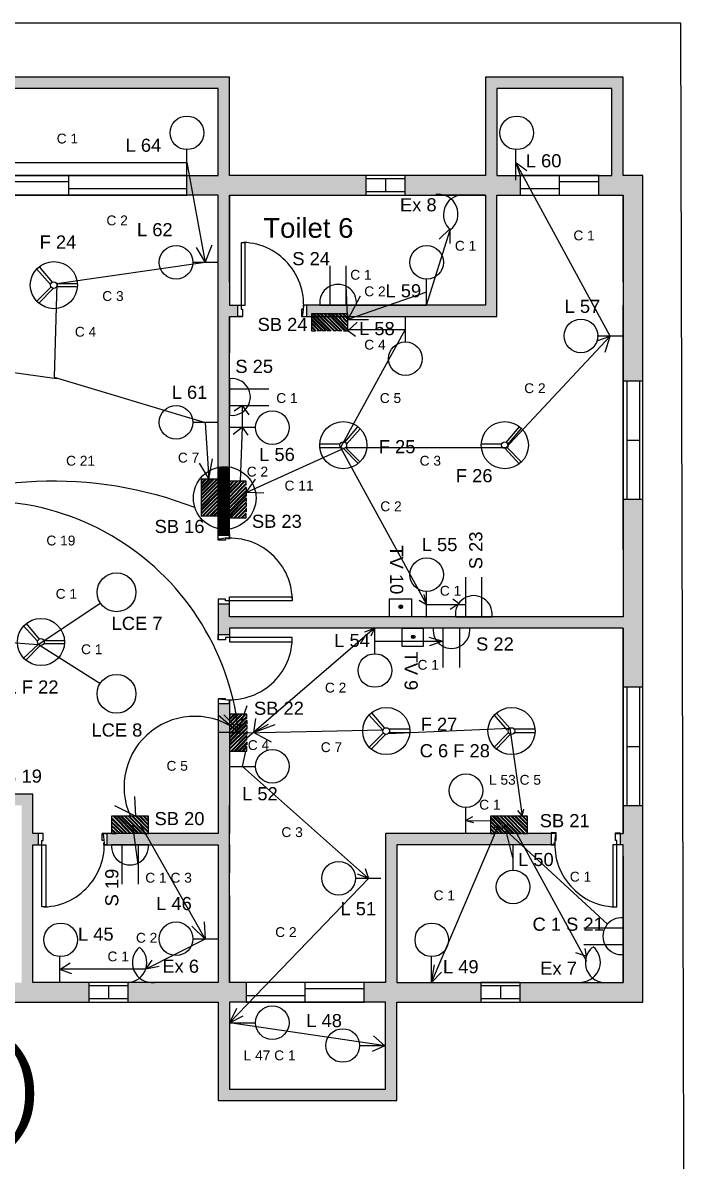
# Model space of a CAD drawing. Header units: inches. Extents: x 51 to 2153, y 246 to 1321.
# Drawn here: x 1299 to 1704, y 627 to 1321 of the extents above; entities that cross this region are included whole.
import ezdxf

# ---------------------------------------------------------------- set-up
doc = ezdxf.new("R2010")
doc.units = ezdxf.units.IN
doc.header["$MEASUREMENT"] = 0
for name, color, linetype in [('PDF_0', 7, 'Continuous'), ('PDF_PDF_Geometry', 7, 'Continuous'), ('PDF_PDF_Solid Fills', 7, 'Continuous'), ('PDF_Text', 7, 'Continuous')]:
    doc.layers.add(name, color=color, linetype=linetype)
for name, color, linetype, true_color in [('PDF_conduit', 40, 'Continuous', 0xffbf00), ('PDF_door', 140, 'Continuous', 0x00bfff), ('PDF_hatch', 7, 'Continuous', 0xdf7fff), ('PDF_Layer1', 100, 'Continuous', 0x00ff3f), ('PDF_window', 180, 'Continuous', 0x3f00ff)]:
    doc.layers.add(name, color=color, linetype=linetype, true_color=true_color)
doc.styles.add('PDF Arial', font='arial.ttf')

msp = doc.modelspace()

# ---------------------------------------------------------------- hatches: boundary and pattern name
at = {"layer": 'PDF_hatch', "transparency": 33554559}
for points in [[(1425.66, 1008.93), (1425.66, 1142.19), (1430.72, 1142.19), (1430.72, 1149.14), (1425.66, 1149.14), (1425.66, 1216.09), (1508.71, 1216.09), (1508.71, 1228.09), (1425.66, 1228.09), (1425.66, 1288.09), (1226.72, 1288.09), (1226.72, 1228.09), (1156.61, 1228.09), (1156.61, 1216.09), (1226.72, 1216.09), (1226.72, 1149.14), (1220.72, 1149.14), (1220.72, 1142.19), (1226.72, 1142.19), (1226.72, 1088.51), (1233.67, 1088.51), (1233.67, 1216.09), (1255.46, 1216.09), (1255.46, 1228.09), (1233.67, 1228.09), (1233.67, 1281.14), (1418.72, 1281.14), (1418.72, 1228.09), (1399.45, 1228.09), (1399.45, 1216.09), (1418.72, 1216.09), (1418.72, 1008.93)], [(1665.66, 1288.09), (1581.66, 1288.09), (1581.66, 1228.09), (1532.71, 1228.09), (1532.71, 1216.09), (1581.66, 1216.09), (1581.66, 1149.14), (1472.72, 1149.14), (1472.72, 1142.19), (1588.61, 1142.19), (1588.61, 1216.09), (1602.82, 1216.09), (1602.82, 1228.09), (1588.61, 1228.09), (1588.61, 1281.14), (1658.71, 1281.14), (1658.71, 1228.09), (1650.82, 1228.09), (1650.82, 1216.09), (1665.66, 1216.09), (1665.66, 1102.72), (1677.66, 1102.72), (1677.66, 1228.09), (1665.66, 1228.09)], [(1677.66, 1030.72), (1665.66, 1030.72), (1665.66, 959.04), (1425.66, 959.04), (1425.66, 966.93), (1418.72, 966.93), (1418.72, 948.3), (1425.66, 948.3), (1425.66, 952.09), (1665.66, 952.09), (1665.66, 916.09), (1677.66, 916.09)], [(1425.66, 906.3), (1418.72, 906.3), (1418.72, 827.04), (1350.82, 827.04), (1350.82, 820.09), (1418.72, 820.09), (1418.72, 736.09), (1363.77, 736.09), (1363.77, 724.09), (1418.72, 724.09), (1418.72, 664.1), (1527.66, 664.1), (1527.66, 724.09), (1578.82, 724.09), (1578.82, 736.09), (1527.66, 736.09), (1527.66, 820.09), (1621.77, 820.09), (1621.77, 827.04), (1520.71, 827.04), (1520.71, 736.09), (1507.77, 736.09), (1507.77, 724.09), (1520.71, 724.09), (1520.71, 671.04), (1425.66, 671.04), (1425.66, 724.09), (1435.77, 724.09), (1435.77, 736.09), (1425.66, 736.09)], [(1305.66, 851.04), (1230.19, 851.04), (1230.19, 844.09), (1298.72, 844.09), (1298.72, 736.09), (1275.67, 736.09), (1275.67, 724.09), (1339.77, 724.09), (1339.77, 736.09), (1305.66, 736.09), (1305.66, 820.09), (1308.82, 820.09), (1308.82, 827.04), (1305.66, 827.04)], [(1677.66, 844.09), (1665.66, 844.09), (1665.66, 827.04), (1663.76, 827.04), (1663.76, 820.09), (1665.66, 820.09), (1665.66, 736.09), (1602.82, 736.09), (1602.82, 724.09), (1677.66, 724.09)]]:
    msp.add_hatch(color=256, dxfattribs=at).paths.add_polyline_path(points)
at = {"layer": 'PDF_PDF_Solid Fills', "transparency": 33554559}
for points in [[(1530.82, 965.35), (1530.19, 965.99), (1529.56, 965.99), (1529.24, 965.67), (1529.24, 965.35), (1528.92, 965.04), (1528.92, 964.41), (1529.24, 964.41), (1529.24, 964.09), (1529.56, 963.78), (1530.19, 963.78), (1530.82, 964.41)], [(1538.4, 947.04), (1537.77, 947.67), (1536.82, 947.67), (1536.5, 947.35), (1536.5, 947.04), (1536.19, 946.72), (1536.5, 946.41), (1536.5, 946.09), (1536.82, 946.09), (1537.14, 945.78), (1537.45, 945.78), (1537.77, 946.09), (1538.08, 946.09), (1538.4, 946.41)]]:
    msp.add_hatch(color=256, dxfattribs=at).paths.add_polyline_path(points)

# ---------------------------------------------------------------- linework, layer by layer
at = {"layer": 'PDF_0', "lineweight": 25}
for points in [[(51.05, 1321.24), (1700.71, 1321.24), (1703.55, 246), (54.21, 246)], [(1233.67, 1281.14), (1233.67, 1228.09), (1418.72, 1228.09), (1418.72, 1281.14)], [(1588.61, 1281.14), (1588.61, 1228.09), (1658.71, 1228.09), (1658.71, 1281.14)], [(1581.66, 1216.09), (1552.61, 1216.09)], [(1425.66, 820.09), (1425.66, 803.04)], [(1425.66, 671.04), (1520.71, 671.04), (1520.71, 724.09), (1425.66, 724.09)]]:
    msp.add_lwpolyline(points, close=True, dxfattribs=at)
for points in [[(328.63, 724.09), (813.67, 724.09), (933.67, 724.09), (1418.72, 724.09), (1418.72, 664.1), (1527.66, 664.1), (1527.66, 724.09), (1677.66, 724.09), (1677.66, 1228.09), (1665.66, 1228.09), (1665.66, 1288.09), (1581.66, 1288.09), (1581.66, 1228.09), (1425.66, 1228.09), (1425.66, 1288.09), (1226.72, 1288.09), (1226.72, 1228.09), (933.67, 1228.09), (813.67, 1228.09), (520.62, 1228.09)], [(1418.72, 1005.77), (1418.72, 1149.14), (1418.72, 1156.09), (1418.72, 1163.04), (1418.72, 1216.09), (1233.67, 1216.09), (1233.67, 1163.04), (1233.67, 1156.09), (1233.67, 1149.14), (1233.67, 1085.67)], [(1425.66, 1216.09), (1425.66, 1163.04), (1425.66, 1216.09), (1545.66, 1216.09), (1552.61, 1216.09)], [(1469.56, 1142.19), (1480.61, 1142.19), (1588.61, 1142.19), (1588.61, 1149.14), (1588.61, 1156.09), (1588.61, 1216.09), (1665.66, 1216.09), (1665.66, 1163.04), (1665.66, 1216.09), (1665.66, 1163.04), (1665.66, 1156.09), (1665.66, 1149.14)], [(1581.66, 1216.09), (1581.66, 1156.09), (1581.66, 1149.14), (1480.61, 1149.14), (1545.66, 1149.14)], [(1425.66, 1163.04), (1425.66, 1156.09), (1425.66, 1149.14), (1435.14, 1149.14)], [(1665.66, 1000.09), (1665.66, 1149.14), (1665.66, 959.04), (1425.66, 959.04), (1425.66, 971.35)], [(1480.61, 1149.14), (1471.14, 1149.14), (1470.5, 1149.14)], [(1425.66, 1006.72), (1425.66, 1142.19), (1433.56, 1142.19)], [(1425.66, 1142.19), (1425.66, 1120.09)], [(1418.72, 969.78), (1418.72, 952.09), (1418.72, 945.14)], [(1660.92, 827.04), (1665.66, 827.04), (1665.66, 952.09), (1425.66, 952.09), (1425.66, 943.88)], [(1665.66, 952.09), (1665.66, 827.04), (1665.66, 880.09)], [(1418.72, 909.14), (1418.72, 827.04), (1347.98, 827.04)], [(1425.66, 908.2), (1425.66, 827.04), (1425.66, 844.09)], [(1311.98, 827.04), (1305.66, 827.04), (1305.66, 844.09), (1305.66, 851.04), (1228.3, 851.04)], [(1624.92, 827.04), (1620.19, 827.04), (1569.66, 827.04), (1520.71, 827.04), (1520.71, 820.09), (1520.71, 736.09), (1425.66, 736.09), (1425.66, 789.15), (1425.66, 736.09), (1425.66, 789.15), (1425.66, 796.09), (1425.66, 803.04)], [(1425.66, 820.09), (1425.66, 827.04)], [(1348.93, 820.09), (1418.72, 820.09), (1418.72, 803.04), (1418.72, 796.09), (1418.72, 789.15), (1418.72, 736.09), (1305.66, 736.09), (1305.66, 789.15), (1305.66, 796.09), (1305.66, 803.04), (1305.66, 820.09), (1313.56, 820.09)], [(1623.66, 820.09), (1620.19, 820.09), (1576.61, 820.09), (1569.66, 820.09), (1527.66, 820.09), (1527.66, 736.09), (1569.66, 736.09), (1576.61, 736.09), (1665.66, 736.09), (1665.66, 813.15), (1665.66, 736.09), (1665.66, 813.15), (1665.66, 736.09)], [(1665.66, 813.15), (1665.66, 820.09), (1659.34, 820.09)], [(1418.72, 664.1), (1418.72, 664.1)]]:
    msp.add_lwpolyline(points, dxfattribs=at)
for centre in [(1356.66, 974.04), (1356.66, 912.14)]:
    msp.add_circle(centre, 11.84, dxfattribs=at)
at = {"layer": 'PDF_conduit', "lineweight": 25}
for points in [[(1255.46, 1235.98), (1399.45, 1235.98), (1410.82, 1175.04), (1320.19, 1162.09), (1318.61, 1105.25), (1410.82, 1077.46), (1413.03, 1043.04)], [(1593.66, 1061.67), (1657.76, 1130.19), (1600.29, 1235.98), (1606.92, 1231.24)], [(1600.29, 1225.25), (1600.29, 1235.98), (1602.82, 1228.09)], [(1545.66, 1149.14), (1560.19, 1194.93)], [(1553.56, 1189.25), (1559.87, 1195.56), (1559.87, 1186.72)], [(1405.14, 1184.19), (1410.82, 1175.04), (1414.93, 1185.77)], [(1241.56, 1163.04), (1241.56, 1115.35), (1320.19, 1104.3)], [(1497.66, 1138.4), (1496.71, 1161.14)], [(1545.66, 1157.04), (1497.66, 1140.3)], [(1505.24, 1154.51), (1497.66, 1140.3), (1510.29, 1140.3)], [(1502.4, 1129.88), (1497.66, 1133.35), (1503.35, 1138.72)], [(1497.66, 1134.3), (1532.71, 1134.3), (1493.24, 1062.3), (1545.66, 966.62), (1569.66, 966.62)], [(1649.55, 1127.35), (1657.76, 1130.19)], [(1654.61, 1120.4), (1657.76, 1130.19), (1649.87, 1130.19)], [(1437.66, 1082.19), (1433.56, 1087.88), (1428.51, 1084.41)], [(1432.29, 1041.77), (1433.56, 1074.62), (1433.56, 1087.88)], [(1437.03, 1069.88), (1433.56, 1074.62), (1427.87, 1070.19)], [(1435.77, 1034.83), (1496.4, 1062.3), (1594.92, 1062.3)], [(1407.03, 1052.83), (1413.03, 1043.04), (1415.24, 1055.35)], [(1446.5, 1034.51), (1435.77, 1034.83), (1441.45, 1043.04)], [(1541.24, 969.14), (1545.66, 966.62), (1544.4, 972.62)], [(1265.24, 945.46), (1308.82, 942.3), (1346.4, 967.25)], [(1561.77, 970.09), (1565.56, 967.25), (1560.19, 963.46)], [(1514.08, 952.09), (1436.08, 885.14)], [(1508.08, 949.88), (1514.08, 952.09), (1511.87, 947.35)], [(1514.08, 944.2), (1555.77, 944.2)], [(1547.24, 946.72), (1555.77, 944.2), (1547.56, 941.35)], [(1310.09, 941.67), (1346.4, 918.62)], [(1441.45, 897.14), (1440.19, 888.62), (1449.35, 893.67)], [(1519.14, 889.88), (1425.66, 887.99)], [(1451.24, 882.62), (1440.19, 888.62), (1453.45, 893.36)], [(1522.29, 887.99), (1596.5, 891.14), (1604.08, 837.46)], [(1520.71, 697.57), (1425.66, 711.46), (1510.29, 799.57), (1433.56, 867.78), (1435.45, 877.25)], [(1601.24, 840.93), (1604.08, 837.46), (1605.03, 841.88)], [(1573.77, 837.15), (1569.66, 834.94), (1574.4, 833.67)], [(1569.66, 834.94), (1584.82, 834.62)], [(1371.03, 832.41), (1410.82, 762.62), (1374.51, 744.3), (1322.09, 744.3)], [(1369.77, 808.09), (1366.61, 832.09)], [(1548.82, 736.09), (1589.56, 831.78)], [(1586.08, 830.51), (1589.56, 831.78), (1590.5, 828.94)], [(1591.45, 829.57), (1593.66, 832.09), (1595.56, 832.41)], [(1598.4, 812.2), (1593.34, 832.41)], [(1656.19, 771.78), (1596.19, 827.04)], [(1643.55, 749.04), (1600.92, 827.04)], [(1508.4, 805.57), (1510.29, 799.57), (1503.66, 802.09)], [(1410.19, 773.04), (1410.82, 762.62), (1402.61, 770.51)], [(1636.61, 754.41), (1643.24, 752.2), (1642.61, 756.94)], [(1382.72, 745.88), (1374.51, 744.3), (1378.3, 749.67)], [(1329.35, 741.46), (1322.09, 743.99), (1328.4, 748.09)], [(1554.82, 742.41), (1548.82, 736.09), (1550.71, 746.83)], [(1429.77, 720.31), (1425.66, 711.46), (1433.87, 715.88)], [(1513.45, 703.57), (1520.4, 697.57), (1512.5, 694.09)]]:
    msp.add_lwpolyline(points, dxfattribs=at)
at = {"layer": 'PDF_door', "lineweight": 25}
for points in [[(1432.61, 1187.04), (1432.61, 1149.14), (1435.14, 1149.14), (1435.14, 1187.04)], [(1433.56, 1142.19), (1430.72, 1142.19), (1430.72, 1149.14), (1432.61, 1149.14), (1432.61, 1146.61), (1433.56, 1146.61)], [(1418.72, 969.78), (1418.72, 966.93), (1425.66, 966.93), (1425.66, 968.83), (1423.14, 968.83), (1423.14, 969.78)], [(1463.87, 968.83), (1425.66, 968.83), (1425.66, 971.35), (1463.87, 971.35)], [(1418.72, 945.14), (1418.72, 948.3), (1425.66, 948.3), (1425.66, 946.41), (1423.14, 946.41), (1423.14, 945.14)], [(1463.87, 946.41), (1425.66, 946.41), (1425.66, 943.88), (1463.87, 943.88)], [(1311.98, 827.04), (1308.82, 827.04), (1308.82, 820.09), (1311.03, 820.09), (1311.03, 822.62), (1311.98, 822.62)], [(1660.92, 827.36), (1663.76, 827.36), (1663.76, 820.09), (1661.87, 820.09), (1661.87, 822.62), (1660.92, 822.62)], [(1311.03, 782.2), (1311.03, 820.09), (1313.56, 820.09), (1313.56, 782.2)], [(1661.87, 782.2), (1661.87, 820.09), (1659.34, 820.09), (1659.34, 782.2)]]:
    msp.add_lwpolyline(points, close=True, dxfattribs=at)
for points in [[(1470.5, 1146.61), (1469.56, 1146.61), (1469.56, 1142.19), (1472.72, 1142.19), (1472.72, 1149.14), (1470.5, 1149.14), (1470.5, 1147.88)], [(1423.14, 1006.72), (1423.14, 1005.77), (1418.72, 1005.77), (1418.72, 1008.93), (1425.66, 1008.93), (1425.66, 1006.72), (1424.4, 1006.72)], [(1423.14, 908.2), (1423.14, 909.14), (1418.72, 909.14), (1418.72, 906.3), (1425.66, 906.3), (1425.66, 908.2), (1424.4, 908.2)], [(1348.93, 822.62), (1347.98, 822.62), (1347.98, 827.04), (1350.82, 827.04), (1350.82, 820.09), (1348.93, 820.09), (1348.93, 821.36)], [(1623.98, 822.62), (1624.92, 822.62), (1624.92, 827.36), (1621.77, 827.36), (1621.77, 820.09), (1623.66, 820.09), (1623.66, 821.36)]]:
    msp.add_lwpolyline(points, dxfattribs=at)
for centre, start, end in [((1432.77, 1149.3), 349.39254, 88.11591), ((1425.82, 968.99), 1.88415, 100.60729), ((1425.82, 946.56), 259.39271, 358.11585), ((1311.19, 820.25), 271.88415, 10.60729), ((1662.03, 820.25), 169.39271, 268.11585)]:
    msp.add_arc(centre, 38.05, start, end, dxfattribs=at)
at = {"layer": 'PDF_hatch', "lineweight": 25}
for points in [[(1419.35, 1050.3), (1418.72, 1049.98), (1419.03, 1050.3), (1418.72, 1050.3)], [(1418.72, 1049.67), (1419.66, 1050.3), (1418.72, 1049.35), (1419.98, 1050.3), (1418.72, 1049.04), (1420.29, 1050.3), (1418.72, 1048.72), (1420.61, 1050.3), (1418.72, 1048.41), (1420.93, 1050.3)], [(1418.72, 1048.09), (1421.24, 1050.3), (1418.72, 1047.77), (1421.56, 1050.3), (1418.72, 1047.46), (1421.87, 1050.3), (1418.72, 1047.14), (1422.19, 1050.3), (1418.72, 1046.83)], [(1422.51, 1050.3), (1418.72, 1046.51), (1422.82, 1050.3), (1418.72, 1046.2), (1423.14, 1050.3), (1418.72, 1045.88), (1423.45, 1050.3), (1418.72, 1045.56), (1423.77, 1050.3), (1418.72, 1045.25)], [(1424.08, 1050.3), (1418.72, 1044.93), (1424.4, 1050.3), (1418.72, 1044.62), (1424.72, 1050.3), (1418.72, 1044.3), (1425.03, 1050.3), (1418.72, 1043.98), (1425.35, 1050.3)], [(1418.72, 1043.67), (1425.66, 1050.3), (1418.72, 1043.35), (1425.66, 1050.3)], [(1418.72, 1043.04), (1425.66, 1049.98), (1418.72, 1043.04)], [(1418.72, 1042.72), (1425.66, 1049.67), (1418.72, 1042.72)], [(1418.72, 1042.41), (1425.66, 1049.35), (1418.72, 1042.09), (1425.66, 1049.04), (1418.72, 1041.77), (1425.66, 1048.72)], [(1418.72, 1041.46), (1425.66, 1048.41), (1418.72, 1041.46)], [(1418.72, 1041.14), (1425.66, 1048.09), (1418.72, 1041.14)], [(1418.72, 1040.83), (1425.66, 1047.77), (1418.72, 1040.51), (1425.66, 1047.46)], [(1418.72, 1040.2), (1425.66, 1047.14), (1418.72, 1040.2)], [(1418.72, 1039.88), (1425.66, 1046.83), (1418.72, 1039.88)], [(1418.72, 1039.56), (1425.66, 1046.51), (1418.72, 1039.56)], [(1418.72, 1039.25), (1425.66, 1046.2), (1418.72, 1038.93), (1425.66, 1045.88)], [(1418.72, 1038.62), (1425.66, 1045.56), (1418.72, 1038.62)], [(1418.72, 1038.3), (1425.66, 1045.25), (1418.72, 1038.3)], [(1418.72, 1037.98), (1425.66, 1044.93), (1418.72, 1037.67), (1425.66, 1044.62), (1418.72, 1037.35), (1425.66, 1044.3)], [(1418.72, 1037.04), (1425.66, 1043.98), (1418.72, 1037.04)], [(1418.72, 1036.72), (1425.66, 1043.67), (1418.72, 1036.72)], [(1418.72, 1036.41), (1425.66, 1043.35), (1418.72, 1036.09), (1425.66, 1043.04)], [(1418.72, 1035.77), (1425.66, 1042.72), (1418.72, 1035.77)], [(1418.72, 1035.46), (1425.66, 1042.41), (1418.72, 1035.46)], [(1418.72, 1035.14), (1425.66, 1042.09), (1418.72, 1035.14)], [(1418.72, 1034.83), (1425.66, 1041.77), (1418.72, 1034.51), (1425.66, 1041.46)], [(1418.72, 1034.2), (1425.66, 1041.14), (1418.72, 1034.2)], [(1418.72, 1033.88), (1425.66, 1040.83), (1418.72, 1033.88)], [(1418.72, 1033.56), (1425.66, 1040.51), (1418.72, 1033.25), (1425.66, 1040.2), (1418.72, 1032.93), (1425.66, 1039.88)], [(1418.72, 1032.62), (1425.66, 1039.56), (1418.72, 1032.62)], [(1418.72, 1032.3), (1425.66, 1039.25), (1418.72, 1032.3)], [(1418.72, 1031.98), (1425.66, 1038.93), (1418.72, 1031.67), (1425.66, 1038.62)], [(1418.72, 1031.35), (1425.66, 1038.3), (1418.72, 1031.35)], [(1418.72, 1031.04), (1425.66, 1037.98), (1418.72, 1031.04)], [(1418.72, 1030.72), (1425.66, 1037.67), (1418.72, 1030.72)], [(1418.72, 1030.41), (1425.66, 1037.35), (1418.72, 1030.09), (1425.66, 1037.04)], [(1418.72, 1029.77), (1425.66, 1036.72), (1418.72, 1029.77)], [(1418.72, 1029.46), (1425.66, 1036.41), (1418.72, 1029.46)], [(1418.72, 1029.14), (1425.66, 1036.09), (1418.72, 1028.83), (1425.66, 1035.77), (1418.72, 1028.51), (1425.66, 1035.46)], [(1418.72, 1028.2), (1425.66, 1035.14), (1418.72, 1028.2)], [(1418.72, 1027.88), (1425.66, 1034.83), (1418.72, 1027.88)], [(1418.72, 1027.56), (1425.66, 1034.51), (1418.72, 1027.25), (1425.66, 1034.2), (1418.72, 1026.93), (1425.66, 1033.88)], [(1418.72, 1026.62), (1425.66, 1033.56), (1418.72, 1026.62)], [(1418.72, 1026.3), (1425.66, 1033.25), (1418.72, 1026.3)], [(1418.72, 1025.98), (1425.66, 1032.93), (1418.72, 1025.67), (1425.66, 1032.62)], [(1418.72, 1025.35), (1425.66, 1032.3), (1418.72, 1025.35)], [(1418.72, 1025.04), (1425.66, 1031.98), (1418.72, 1025.04)], [(1418.72, 1024.72), (1425.66, 1031.67), (1418.72, 1024.41), (1425.66, 1031.35), (1418.72, 1024.09), (1425.66, 1031.04)], [(1418.72, 1023.77), (1425.66, 1030.72), (1418.72, 1023.77)], [(1418.72, 1023.46), (1425.66, 1030.41), (1418.72, 1023.46)], [(1418.72, 1023.14), (1425.66, 1030.09), (1418.72, 1022.83), (1425.66, 1029.77), (1418.72, 1022.51), (1425.66, 1029.46)], [(1418.72, 1022.2), (1425.66, 1029.14), (1418.72, 1022.2)], [(1418.72, 1021.88), (1425.66, 1028.83), (1418.72, 1021.88)], [(1418.72, 1021.56), (1425.66, 1028.51), (1418.72, 1021.25), (1425.66, 1028.2)], [(1418.72, 1020.93), (1425.66, 1027.88), (1418.72, 1020.93)], [(1418.72, 1020.62), (1425.66, 1027.56), (1418.72, 1020.62)], [(1418.72, 1020.3), (1425.66, 1027.25), (1418.72, 1020.3)], [(1418.72, 1019.98), (1425.66, 1026.93), (1418.72, 1019.67), (1425.66, 1026.62)], [(1418.72, 1019.35), (1425.66, 1026.3), (1418.72, 1019.35)], [(1418.72, 1019.04), (1425.66, 1025.98), (1418.72, 1019.04)], [(1418.72, 1018.72), (1425.66, 1025.67), (1418.72, 1018.41), (1425.66, 1025.35), (1418.72, 1018.09), (1425.66, 1025.04)], [(1418.72, 1017.77), (1425.66, 1024.72), (1418.72, 1017.77)], [(1418.72, 1017.46), (1425.66, 1024.41), (1418.72, 1017.46)], [(1418.72, 1017.14), (1425.66, 1024.09), (1418.72, 1016.83), (1425.66, 1023.77)], [(1418.72, 1016.51), (1425.66, 1023.46), (1418.72, 1016.51)], [(1418.72, 1016.2), (1425.66, 1023.14), (1418.72, 1016.2)], [(1418.72, 1015.88), (1425.66, 1022.83), (1418.72, 1015.88)], [(1418.72, 1015.56), (1425.66, 1022.51), (1418.72, 1015.25), (1425.66, 1022.2)], [(1418.72, 1014.93), (1425.66, 1021.88), (1418.72, 1014.93)], [(1418.72, 1014.62), (1425.66, 1021.56), (1418.72, 1014.62)], [(1418.72, 1014.3), (1425.66, 1021.25), (1418.72, 1013.98), (1425.66, 1020.93), (1418.72, 1013.67), (1425.66, 1020.62)], [(1418.72, 1013.35), (1425.66, 1020.3), (1418.72, 1013.35)], [(1418.72, 1013.04), (1425.66, 1019.98), (1418.72, 1013.04)], [(1418.72, 1012.72), (1425.66, 1019.67), (1418.72, 1012.41), (1425.66, 1019.35)], [(1418.72, 1012.09), (1425.66, 1019.04), (1418.72, 1012.09)], [(1418.72, 1011.77), (1425.66, 1018.72), (1418.72, 1011.77)], [(1418.72, 1011.46), (1425.66, 1018.41), (1418.72, 1011.46)], [(1418.72, 1011.14), (1425.66, 1018.09), (1418.72, 1010.83), (1425.66, 1017.77)], [(1418.72, 1010.51), (1425.66, 1017.46), (1418.72, 1010.51)], [(1418.72, 1010.2), (1425.66, 1017.14), (1418.72, 1010.2)], [(1418.72, 1009.88), (1425.66, 1016.83), (1418.72, 1009.56), (1425.66, 1016.51), (1418.72, 1009.25), (1425.66, 1016.2)], [(1418.72, 1008.93), (1425.66, 1015.88), (1418.72, 1008.93)], [(1419.03, 1008.93), (1425.66, 1015.56), (1419.03, 1008.93)], [(1419.35, 1008.93), (1425.66, 1015.25), (1419.35, 1008.93)], [(1425.66, 1014.93), (1419.66, 1008.93), (1425.66, 1014.62), (1419.98, 1008.93), (1425.66, 1014.3), (1420.29, 1008.93)], [(1420.61, 1008.93), (1425.66, 1013.98), (1420.61, 1008.93)], [(1420.93, 1008.93), (1425.66, 1013.67), (1420.93, 1008.93)], [(1425.66, 1013.35), (1421.24, 1008.93), (1425.66, 1013.04), (1421.56, 1008.93), (1425.66, 1012.72), (1421.87, 1008.93)], [(1422.19, 1008.93), (1425.66, 1012.41), (1422.19, 1008.93)], [(1422.51, 1008.93), (1425.66, 1012.09), (1422.51, 1008.93)], [(1425.66, 1011.77), (1422.82, 1008.93), (1425.66, 1011.46), (1423.14, 1008.93)], [(1423.45, 1008.93), (1425.66, 1011.14), (1423.45, 1008.93)], [(1423.77, 1008.93), (1425.66, 1010.83), (1423.77, 1008.93)], [(1425.66, 1010.51), (1424.08, 1008.93), (1425.66, 1010.2), (1424.4, 1008.93), (1425.66, 1009.88), (1424.72, 1008.93)], [(1425.03, 1008.93), (1425.66, 1009.56), (1425.03, 1008.93)], [(1425.35, 1008.93), (1425.66, 1009.25), (1425.35, 1008.93)], [(1425.66, 1008.93), (1425.66, 1008.93)]]:
    msp.add_lwpolyline(points, dxfattribs=at)
at = {"layer": 'PDF_Layer1', "lineweight": 25}
for points in [[(1255.46, 1216.09), (1399.45, 1216.09), (1399.45, 1228.09), (1255.46, 1228.09)], [(1602.82, 1216.09), (1650.82, 1216.09), (1650.82, 1228.09), (1602.82, 1228.09)], [(1435.77, 724.09), (1507.77, 724.09), (1507.77, 736.09), (1435.77, 736.09)]]:
    msp.add_lwpolyline(points, close=True, dxfattribs=at)
for points in [[(1327.45, 1224.3), (1255.46, 1224.3)], [(1327.45, 1228.09), (1327.45, 1216.09)], [(1626.82, 1216.09), (1626.82, 1228.09)], [(1650.82, 1224.3), (1626.82, 1224.3)], [(1327.45, 1220.19), (1399.45, 1220.19)], [(1602.82, 1220.19), (1626.82, 1220.19)], [(1471.77, 724.09), (1471.77, 736.09)], [(1507.77, 732.3), (1471.77, 732.3)], [(1435.77, 728.2), (1471.77, 728.2)]]:
    msp.add_lwpolyline(points, dxfattribs=at)
at = {"layer": 'PDF_PDF_Geometry', "lineweight": 25}
for points in [[(1399.45, 1228.09), (1399.45, 1243.88)], [(1600.29, 1228.09), (1600.29, 1243.88)], [(1418.72, 1175.04), (1402.93, 1175.04)], [(1486.93, 1149.14), (1486.93, 1173.14)], [(1496.71, 1149.14), (1496.71, 1173.14)], [(1316.4, 1161.77), (1307.88, 1171.25)], [(1309.45, 1172.51), (1317.35, 1163.04)], [(1316.72, 1160.19), (1307.88, 1151.35)], [(1317.98, 1159.25), (1309.14, 1150.09)], [(1332.82, 1160.19), (1319.88, 1160.19)], [(1332.82, 1162.09), (1320.19, 1162.09)], [(1545.66, 1149.14), (1545.66, 1164.93)], [(1480.61, 1149.14), (1503.03, 1149.14)], [(1477.14, 1143.77), (1487.56, 1133.35), (1485.35, 1133.35), (1475.56, 1143.14)], [(1495.14, 1133.35), (1497.66, 1133.35), (1497.66, 1143.77), (1475.56, 1143.77), (1475.56, 1133.35), (1478.08, 1133.35)], [(1475.56, 1142.19), (1484.4, 1133.35), (1482.19, 1133.35), (1475.56, 1139.98)], [(1475.56, 1140.93), (1482.82, 1133.35)], [(1475.56, 1138.72), (1480.61, 1133.35)], [(1476.19, 1143.77), (1486.61, 1133.35)], [(1478.71, 1143.77), (1489.14, 1133.35)], [(1479.35, 1143.77), (1489.77, 1133.35)], [(1480.93, 1143.77), (1491.35, 1133.35)], [(1483.77, 1143.77), (1494.19, 1133.35), (1491.98, 1133.35), (1481.56, 1143.77)], [(1483.14, 1143.77), (1493.56, 1133.35)], [(1485.35, 1143.77), (1495.77, 1133.35)], [(1486.29, 1143.77), (1496.71, 1133.35)], [(1487.56, 1143.77), (1497.66, 1133.67)], [(1488.5, 1143.77), (1497.66, 1134.3)], [(1490.08, 1143.77), (1497.66, 1135.88)], [(1490.71, 1143.77), (1497.66, 1136.51)], [(1492.29, 1143.77), (1497.66, 1138.09)], [(1492.93, 1143.77), (1497.66, 1138.72)], [(1494.5, 1143.77), (1497.66, 1140.3)], [(1495.14, 1143.77), (1497.66, 1141.25)], [(1496.71, 1143.77), (1497.66, 1142.51)], [(1497.35, 1143.77), (1497.66, 1143.46)], [(1532.71, 1142.19), (1532.71, 1126.4)], [(1475.56, 1137.77), (1479.98, 1133.35)], [(1475.56, 1136.19), (1478.4, 1133.35)], [(1475.56, 1135.56), (1477.77, 1133.35)], [(1475.56, 1133.98), (1476.19, 1133.35)], [(1475.56, 1133.35), (1475.56, 1133.35)], [(1481.24, 1133.35), (1479.03, 1133.35)], [(1490.71, 1133.35), (1488.82, 1133.35)], [(1665.66, 1130.19), (1650.19, 1130.19)], [(1425.66, 1103.98), (1425.66, 1081.88)], [(1425.66, 1097.98), (1449.66, 1097.98)], [(1425.66, 1087.88), (1449.66, 1087.88)], [(1418.72, 1077.46), (1402.93, 1077.46)], [(1425.66, 1074.62), (1441.45, 1074.62)], [(1503.66, 1074.93), (1495.77, 1065.46)], [(1496.71, 1064.19), (1505.24, 1073.67)], [(1602.19, 1074.93), (1593.98, 1065.14)], [(1595.24, 1063.88), (1603.45, 1073.67)], [(1480.29, 1064.51), (1492.93, 1064.51)], [(1480.29, 1062.3), (1493.24, 1062.3)], [(1496.4, 1062.3), (1505.24, 1053.46)], [(1578.82, 1064.51), (1591.45, 1064.51)], [(1578.82, 1062.3), (1591.45, 1062.3)], [(1594.92, 1062.3), (1603.77, 1053.46)], [(1495.14, 1061.67), (1503.98, 1052.51)], [(1593.66, 1061.67), (1602.5, 1052.19)], [(1408.29, 1042.72), (1408.61, 1043.04)], [(1408.29, 1040.51), (1410.82, 1043.04)], [(1408.29, 1038.3), (1413.03, 1043.04)], [(1408.29, 1036.09), (1415.24, 1043.04)], [(1408.29, 1033.56), (1417.77, 1043.04)], [(1408.29, 1042.09), (1409.24, 1043.04)], [(1408.29, 1039.56), (1411.45, 1043.04)], [(1408.29, 1037.35), (1413.98, 1043.04)], [(1408.29, 1035.14), (1416.19, 1043.04)], [(1408.29, 1032.93), (1418.4, 1043.04)], [(1418.72, 1040.2), (1418.72, 1043.04), (1408.29, 1043.04), (1408.29, 1020.62), (1418.72, 1020.62), (1418.72, 1023.14)], [(1408.29, 1031.35), (1418.72, 1041.77)], [(1408.29, 1030.72), (1418.72, 1041.14)], [(1425.35, 1041.46), (1425.35, 1041.77)], [(1425.35, 1039.25), (1427.87, 1041.77)], [(1425.35, 1037.04), (1430.08, 1041.77)], [(1425.35, 1034.83), (1432.29, 1041.77)], [(1425.35, 1032.3), (1434.51, 1041.77)], [(1425.35, 1040.83), (1426.29, 1041.77)], [(1425.35, 1038.62), (1428.51, 1041.77)], [(1425.35, 1036.09), (1430.72, 1041.77)], [(1425.35, 1033.88), (1432.93, 1041.77)], [(1425.35, 1031.67), (1435.14, 1041.77)], [(1435.77, 1039.25), (1435.77, 1041.77), (1425.35, 1041.77), (1425.35, 1019.35), (1435.77, 1019.35), (1435.77, 1021.88)], [(1408.29, 1029.14), (1418.72, 1039.56)], [(1408.29, 1028.51), (1418.72, 1038.93)], [(1408.29, 1026.93), (1418.72, 1037.35)], [(1408.29, 1025.98), (1418.72, 1036.41)], [(1408.29, 1024.72), (1418.72, 1035.14)], [(1408.29, 1023.77), (1418.72, 1034.2)], [(1418.72, 1039.25), (1418.72, 1037.04)], [(1418.72, 1036.09), (1418.72, 1033.88)], [(1425.35, 1030.09), (1435.77, 1040.51)], [(1425.35, 1029.46), (1435.77, 1039.88)], [(1425.35, 1027.88), (1435.77, 1038.3)], [(1425.35, 1027.25), (1435.77, 1037.67)], [(1425.35, 1025.67), (1435.77, 1036.09)], [(1425.35, 1025.04), (1435.77, 1035.14)], [(1435.77, 1037.98), (1435.77, 1035.77)], [(1435.77, 1034.83), (1435.77, 1032.62)], [(1408.29, 1022.2), (1418.72, 1032.62)], [(1408.29, 1021.56), (1418.72, 1031.98)], [(1408.93, 1020.62), (1418.72, 1030.41)], [(1409.56, 1020.62), (1418.72, 1029.77), (1418.72, 1027.56), (1411.77, 1020.62)], [(1411.14, 1020.62), (1418.72, 1028.2)], [(1418.72, 1032.93), (1418.72, 1030.72)], [(1425.35, 1023.46), (1435.77, 1033.88)], [(1425.35, 1022.51), (1435.77, 1032.93)], [(1425.35, 1021.25), (1435.77, 1031.67), (1435.77, 1029.46)], [(1425.35, 1020.3), (1435.77, 1030.72)], [(1425.66, 1019.35), (1435.77, 1029.14)], [(1426.61, 1019.35), (1435.77, 1028.51), (1435.77, 1026.3), (1428.82, 1019.35)], [(1413.35, 1020.62), (1418.72, 1025.98)], [(1414.29, 1020.62), (1418.72, 1025.04)], [(1415.56, 1020.62), (1418.72, 1023.77)], [(1416.51, 1020.62), (1418.72, 1022.83)], [(1418.08, 1020.62), (1418.72, 1021.56)], [(1418.72, 1026.3), (1418.72, 1024.41)], [(1418.72, 1020.62), (1418.72, 1020.62)], [(1428.19, 1019.35), (1435.77, 1026.93)], [(1430.4, 1019.35), (1435.77, 1024.72)], [(1431.03, 1019.35), (1435.77, 1024.09)], [(1432.61, 1019.35), (1435.77, 1022.51)], [(1433.24, 1019.35), (1435.77, 1021.56)], [(1434.82, 1019.35), (1435.77, 1020.3)], [(1435.77, 1025.35), (1435.77, 1023.14)], [(1435.77, 1019.35), (1435.77, 1019.35)], [(1569.66, 959.04), (1569.66, 983.35)], [(1579.45, 959.04), (1579.45, 983.35)], [(1545.66, 958.72), (1545.66, 974.51)], [(1563.35, 959.04), (1585.77, 959.04)], [(1308.51, 944.2), (1299.98, 953.67)], [(1301.56, 954.93), (1309.45, 945.46)], [(1514.08, 952.09), (1514.08, 936.62)], [(1571.87, 952.09), (1549.77, 952.09)], [(1555.77, 952.09), (1555.77, 928.09)], [(1565.87, 952.09), (1565.87, 928.09)], [(1324.93, 944.51), (1312.3, 944.51)], [(1308.82, 942.3), (1299.98, 933.78)], [(1310.09, 941.67), (1301.24, 932.51)], [(1324.93, 942.62), (1312.3, 942.62)], [(1425.66, 899.36), (1425.98, 899.67)], [(1425.66, 897.14), (1428.19, 899.67)], [(1425.66, 894.93), (1430.4, 899.67)], [(1425.66, 892.41), (1432.61, 899.67)], [(1425.66, 890.2), (1435.14, 899.67)], [(1425.66, 898.72), (1426.61, 899.67)], [(1425.66, 896.2), (1429.14, 899.67)], [(1425.66, 893.99), (1431.35, 899.67)], [(1425.66, 891.78), (1433.56, 899.67)], [(1425.66, 889.57), (1435.77, 899.67)], [(1436.08, 896.83), (1436.08, 899.67), (1425.66, 899.67), (1425.66, 877.25), (1436.08, 877.25), (1436.08, 879.78)], [(1425.66, 887.99), (1436.08, 898.41)], [(1425.66, 887.36), (1436.08, 897.78)], [(1425.66, 885.78), (1436.08, 896.2)], [(1436.08, 895.88), (1436.08, 893.67)], [(1519.14, 889.88), (1510.61, 899.36)], [(1512.19, 900.62), (1520.08, 891.14)], [(1595.24, 889.88), (1587.03, 899.36)], [(1588.29, 900.62), (1596.5, 891.14)], [(1425.66, 884.83), (1436.08, 895.25)], [(1425.66, 883.57), (1436.08, 893.99)], [(1425.66, 882.62), (1436.08, 893.04)], [(1425.66, 881.36), (1436.08, 891.46)], [(1425.66, 880.41), (1436.08, 890.83)], [(1425.66, 878.83), (1436.08, 889.25)], [(1425.66, 878.2), (1436.08, 888.62)], [(1436.08, 892.72), (1436.08, 890.51)], [(1436.08, 889.57), (1436.08, 887.36)], [(1535.24, 890.51), (1522.61, 890.51)], [(1611.66, 890.51), (1599.03, 890.51)], [(1426.29, 877.25), (1436.08, 887.04)], [(1426.93, 877.25), (1436.08, 886.41)], [(1428.51, 877.25), (1436.08, 884.83)], [(1429.45, 877.25), (1436.08, 884.2), (1436.08, 886.09)], [(1430.72, 877.25), (1436.08, 882.62)], [(1431.66, 877.25), (1436.08, 881.67)], [(1436.08, 882.93), (1436.08, 881.04)], [(1519.45, 888.3), (1510.61, 879.46)], [(1520.71, 887.36), (1511.87, 878.2)], [(1535.24, 888.3), (1522.61, 888.3)], [(1595.56, 888.3), (1586.71, 879.46)], [(1596.82, 887.36), (1587.98, 878.2)], [(1611.66, 888.3), (1599.03, 888.3)], [(1433.24, 877.25), (1436.08, 880.41)], [(1433.87, 877.25), (1436.08, 879.46)], [(1435.45, 877.25), (1436.08, 877.88)], [(1436.08, 877.25), (1436.08, 877.25)], [(1425.66, 867.78), (1441.45, 867.78)], [(1569.66, 827.04), (1569.66, 842.83)], [(1373.56, 827.04), (1376.08, 827.04), (1376.08, 837.46), (1353.66, 837.46), (1353.66, 827.04), (1356.19, 827.04)], [(1353.66, 836.83), (1363.45, 827.04)], [(1353.66, 835.88), (1362.82, 827.04), (1360.61, 827.04), (1353.66, 833.67)], [(1353.66, 834.3), (1361.24, 827.04)], [(1354.61, 837.46), (1365.03, 827.04)], [(1355.56, 837.46), (1365.66, 827.04)], [(1356.82, 837.46), (1367.24, 827.04)], [(1357.77, 837.46), (1368.19, 827.04)], [(1359.03, 837.46), (1369.45, 827.04)], [(1359.98, 837.46), (1370.4, 827.04)], [(1361.56, 837.46), (1371.98, 827.04)], [(1362.19, 837.46), (1372.61, 827.04)], [(1363.77, 837.46), (1374.19, 827.04)], [(1364.4, 837.46), (1374.82, 827.04)], [(1365.98, 837.46), (1376.08, 827.36)], [(1366.61, 837.46), (1376.08, 827.99)], [(1368.19, 837.46), (1376.08, 829.57)], [(1369.14, 837.46), (1376.08, 830.2)], [(1370.4, 837.46), (1376.08, 831.78)], [(1371.35, 837.46), (1376.08, 832.41)], [(1372.93, 837.46), (1376.08, 833.99)], [(1373.56, 837.46), (1376.08, 834.94)], [(1375.14, 837.46), (1376.08, 836.2)], [(1375.77, 837.46), (1376.08, 837.15)], [(1604.71, 827.04), (1607.24, 827.04), (1607.24, 837.46), (1584.82, 837.46), (1584.82, 827.04), (1587.66, 827.04)], [(1584.82, 837.15), (1594.61, 827.04)], [(1584.82, 836.2), (1593.98, 827.04), (1591.77, 827.04), (1584.82, 833.99)], [(1584.82, 834.62), (1592.4, 827.04)], [(1585.77, 837.46), (1596.19, 827.04)], [(1586.71, 837.46), (1597.13, 827.04), (1594.92, 827.04)], [(1587.98, 837.46), (1598.4, 827.04)], [(1588.92, 837.46), (1599.34, 827.04)], [(1590.5, 837.46), (1600.92, 827.04)], [(1591.13, 837.46), (1601.56, 827.04), (1603.45, 827.04)], [(1592.71, 837.46), (1603.13, 827.04)], [(1593.34, 837.46), (1603.77, 827.04)], [(1594.92, 837.46), (1605.34, 827.04)], [(1595.56, 837.46), (1605.98, 827.04)], [(1597.13, 837.46), (1607.24, 827.36)], [(1598.08, 837.46), (1607.24, 828.3)], [(1599.34, 837.46), (1607.24, 829.88)], [(1600.29, 837.46), (1607.24, 830.51)], [(1601.87, 837.46), (1607.24, 832.09)], [(1602.5, 837.46), (1607.24, 832.72)], [(1604.08, 837.46), (1607.24, 834.3)], [(1604.71, 837.46), (1607.24, 834.94)], [(1606.29, 837.46), (1607.24, 836.51)], [(1606.92, 837.46), (1607.24, 837.46)], [(1353.66, 832.09), (1359.03, 827.04)], [(1353.66, 831.46), (1358.4, 827.04)], [(1353.66, 829.88), (1356.82, 827.04)], [(1353.66, 829.25), (1355.87, 827.04)], [(1353.66, 827.67), (1354.61, 827.04)], [(1353.66, 827.04), (1353.66, 827.04)], [(1359.66, 827.04), (1357.45, 827.04)], [(1365.98, 827.04), (1363.77, 827.04)], [(1369.14, 827.04), (1366.93, 827.04)], [(1372.3, 827.04), (1370.08, 827.04)], [(1584.82, 832.41), (1590.19, 827.04)], [(1584.82, 831.78), (1589.56, 827.04)], [(1584.82, 830.2), (1587.98, 827.04)], [(1584.82, 829.57), (1587.34, 827.04)], [(1584.82, 827.99), (1585.77, 827.04)], [(1584.82, 827.04), (1584.82, 827.04)], [(1590.82, 827.04), (1588.61, 827.04)], [(1600.29, 827.04), (1598.08, 827.04)], [(1376.08, 820.09), (1353.66, 820.09)], [(1359.98, 820.09), (1359.98, 796.09)], [(1369.77, 820.09), (1369.77, 796.09)], [(1598.4, 820.09), (1598.4, 804.62)], [(1517.87, 799.57), (1502.4, 799.57)], [(1665.66, 752.83), (1665.66, 775.25)], [(1665.66, 769.25), (1641.66, 769.25)], [(1418.72, 762.62), (1402.93, 762.62)], [(1665.66, 759.15), (1641.66, 759.15)], [(1322.09, 736.09), (1322.09, 751.88)], [(1548.82, 736.09), (1548.82, 751.88)], [(1425.66, 711.46), (1441.45, 711.46)], [(1520.4, 697.57), (1504.61, 697.57)]]:
    msp.add_lwpolyline(points, dxfattribs=at)
for points in [[(1523.24, 959.04), (1523.24, 970.09), (1534.61, 970.09), (1536.5, 970.09), (1536.5, 959.04)], [(1530.82, 941.04), (1530.82, 952.09), (1542.19, 952.09), (1543.77, 952.09), (1543.77, 941.04)]]:
    msp.add_lwpolyline(points, close=True, dxfattribs=at)
for centre, radius in [((1399.61, 1254.14), 10.26), ((1600.77, 1254.14), 10.26), ((1392.98, 1175.19), 10.26), ((1545.82, 1175.19), 10.26), ((1318.45, 1161.3), 14.37), ((1318.45, 1161.3), 2.05), ((1639.92, 1130.35), 10.26), ((1532.87, 1116.46), 10.26), ((1392.98, 1077.62), 10.26), ((1451.72, 1074.46), 10.26), ((1494.98, 1063.72), 14.37), ((1593.5, 1063.72), 14.37), ((1494.98, 1063.72), 2.05), ((1593.5, 1063.72), 2.05), ((1545.82, 984.77), 10.26), ((1530.03, 965.2), 1.11), ((1310.56, 943.72), 14.37), ((1310.56, 943.72), 2.05), ((1537.61, 946.88), 1.11), ((1514.24, 926.35), 10.26), ((1521.19, 889.41), 14.37), ((1597.61, 889.41), 14.37), ((1521.19, 889.41), 2.05), ((1597.61, 889.41), 2.05), ((1451.72, 867.93), 10.26), ((1569.82, 853.09), 10.26), ((1492.14, 799.73), 10.26), ((1598.56, 794.36), 10.26), ((1322.56, 762.15), 10.26), ((1392.98, 762.78), 10.26), ((1548.98, 762.15), 10.26), ((1451.72, 711.62), 10.26), ((1494.66, 697.73), 10.26)]:
    msp.add_circle(centre, radius, dxfattribs=at)
for centre, radius, start, end in [((1552.77, 1204.56), 12.16, 309.14431, 96.33361), ((1568.24, 1204.25), 12.16, 94.14732, 229.77354), ((1491.82, 1150.56), 11.21, 353.12806, 186.87194), ((1427.08, 1093.09), 11.21, 263.12757, 96.87243), ((1574.56, 960.78), 11.21, 353.12806, 186.87194), ((1560.98, 950.99), 11.21, 173.12806, 6.87194), ((1364.87, 818.99), 11.21, 173.12806, 6.87194), ((1664.55, 764.36), 11.21, 83.12806, 276.87194), ((1362.98, 748.25), 12.16, 274.14732, 49.77354), ((1378.45, 748.25), 12.16, 129.14431, 276.33361), ((1639.61, 748.57), 12.16, 274.14732, 49.77354), ((1654.76, 748.25), 12.16, 129.14431, 276.33361)]:
    msp.add_arc(centre, radius, start, end, dxfattribs=at)
at = {"layer": 'PDF_window', "lineweight": 25}
for points in [[(1508.71, 1216.09), (1532.71, 1216.09), (1532.71, 1228.09), (1508.71, 1228.09)], [(1665.66, 1102.72), (1665.66, 1030.72), (1677.66, 1030.72), (1677.66, 1102.72)], [(1665.66, 916.09), (1665.66, 844.09), (1677.66, 844.09), (1677.66, 916.09)], [(1339.77, 724.09), (1363.77, 724.09), (1363.77, 736.09), (1339.77, 736.09)], [(1578.82, 724.09), (1602.82, 724.09), (1602.82, 736.09), (1578.82, 736.09)]]:
    msp.add_lwpolyline(points, close=True, dxfattribs=at)
for points in [[(1532.71, 1226.19), (1508.71, 1226.19)], [(1520.71, 1226.19), (1520.71, 1218.3)], [(1508.71, 1218.3), (1532.71, 1218.3)], [(1667.87, 1102.72), (1667.87, 1030.72)], [(1675.76, 1030.72), (1675.76, 1102.72)], [(1667.87, 1066.72), (1675.76, 1066.72)], [(1667.87, 916.09), (1667.87, 844.09)], [(1675.76, 844.09), (1675.76, 916.09)], [(1436.08, 904.72), (1431.03, 890.2), (1422.19, 899.36)], [(1418.72, 899.36), (1431.03, 888.62), (1418.72, 888.62)], [(1667.87, 880.09), (1675.76, 880.09)], [(1367.56, 849.46), (1368.19, 837.46), (1355.56, 843.78)], [(1363.77, 734.2), (1339.77, 734.2)], [(1351.77, 734.2), (1351.77, 726.31)], [(1602.82, 734.2), (1578.82, 734.2)], [(1590.82, 734.2), (1590.82, 726.31)], [(1339.77, 726.31), (1363.77, 726.31)], [(1578.82, 726.31), (1602.82, 726.31)]]:
    msp.add_lwpolyline(points, dxfattribs=at)
msp.add_circle((1422.66, 1031.51), 19.1, dxfattribs=at)
for centre, radius, start, end in [((1318.14, 802.85), 238.92, 68.85193, 116.08194), ((1274.56, 872.36), 157.42, 6.58077, 113.03281), ((1404.35, 855.3), 43.1, 51.31152, 204.41715)]:
    msp.add_arc(centre, radius, start, end, dxfattribs=at)

# ---------------------------------------------------------------- texts
at = {"layer": 'PDF_Text', "color": 41, "true_color": 0xf3ed51, "char_height": 6, "attachment_point": 7, "style": 'PDF Arial'}
for s, insert in [('C 1', (1320.19, 1247.56)), ('C 2', (1350.51, 1197.67)), ('C 1', (1635.34, 1188.51)), ('C 1', (1563.03, 1182.2)), ('C 1', (1499.24, 1164.51)), ('C 2', (1507.77, 1154.41)), ('C 3', (1347.98, 1151.56)), ('C 4', (1331.24, 1129.78)), ('C 4', (1507.77, 1121.88)), ('C 2', (1605.34, 1095.36)), ('C 1', (1454.08, 1089.36)), ('C 5', (1517.24, 1089.36)), ('C 21', (1325.88, 1051.15)), ('C 7', (1394.08, 1053.04)), ('C 3', (1541.56, 1051.14)), ('C 2', (1436.08, 1044.51)), ('C 11', (1459.14, 1035.99)), ('C 2', (1517.56, 1023.36)), ('C 19', (1313.88, 1002.51)), ('C 1', (1319.56, 969.99)), ('C 1', (1553.87, 971.88)), ('C 1', (1335.03, 936.2)), ('C 1', (1540.29, 926.73)), ('C 2', (1483.77, 912.83)), ('C 4', (1436.72, 877.78)), ('C 7', (1481.24, 876.52)), ('C 5', (1387.14, 865.15)), ('L 53 C 5', (1583.87, 856.62)), ('C 1', (1577.87, 841.46)), ('C 3', (1457.24, 824.72)), ('C 1 C 3', (1374.19, 796.93)), ('C 1', (1633.13, 797.57)), ('C 1', (1550.08, 786.2)), ('C 2', (1368.51, 760.31)), ('C 2', (1453.45, 763.78)), ('C 1', (1351.14, 748.94)), ('L 47 C 1', (1434.19, 688.62))]:
    msp.add_mtext(s, dxfattribs=dict(at, insert=insert))
at = {"layer": 'PDF_Text', "attachment_point": 7, "style": 'PDF Arial'}
for s, insert, char_height in [('L 64', (1362.19, 1242.48), 8), ('L 60', (1606.29, 1233), 8), ('Ex 8', (1529.56, 1206.16), 8), ('Toilet 6', (1446.19, 1189.99), 12.001), ('L 62', (1369.14, 1191), 8), ('F 24', (1309.77, 1183.56), 8), ('S 24', (1463.87, 1173.32), 8), ('L 59', (1520.71, 1153.74), 8), ('L 57', (1629.98, 1144.27), 8), ('SB 24', (1442.72, 1133.22), 8), ('L 58', (1504.61, 1130.69), 8), ('S 25', (1429.14, 1107.64), 8), ('L 61', (1390.3, 1091.85), 8), ('L 56', (1443.66, 1053.95), 8), ('F 25', (1516.61, 1058.69), 8), ('F 26', (1563.66, 1041.01), 8), ('SB 23', (1439.24, 1013.21), 8), ('SB 16', (1379.87, 1010.06), 8), ('L 55', (1542.82, 999.01), 8), ('LCE 7', (1353.66, 951.01), 8), ('L 54', (1489.45, 940.59), 8), ('S 22', (1575.98, 938.38), 8), ('F 21 F 22', (1273.45, 912.3), 8), ('SB 22', (1440.5, 899.22), 8), ('F 27', (1542.19, 889.57), 8), ('LCE 8', (1341.35, 885.96), 8), ('C 6 F 28', (1541.56, 873.32), 8), ('SB 19', (1280.72, 857.85), 8), ('L 52', (1433.24, 847.11), 8), ('SB 20', (1379.87, 831.96), 8), ('SB 21', (1614.82, 830.69), 8), ('L 50', (1601.56, 807.01), 8), ('L 46', (1380.82, 780.17), 8), ('L 51', (1493.24, 777.01), 8), ('C 1 S 21', (1610.4, 767.57), 8), ('L 45', (1333.14, 761.54), 8), ('Ex 6', (1384.61, 741.96), 8), ('L 49', (1555.77, 741.64), 8), ('Ex 7', (1615.13, 740.83), 8), ('L 48', (1472.4, 708.8), 8), ('Conduit Layout (Typical Floor)', (468.84, 637.93), 44.9767)]:
    msp.add_mtext(s, dxfattribs=dict(at, insert=insert, char_height=char_height))
at = {"layer": 'PDF_Text', "char_height": 8, "attachment_point": 7, "style": 'PDF Arial'}
for s, insert, rotation in [('S 23', (1579.91, 988.09), 90), ('TV 10', (1523.42, 1002.62), 270), ('TV 9', (1532.26, 937.88), 270), ('S 19', (1357.91, 782.51), 90)]:
    msp.add_mtext(s, dxfattribs=dict(at, insert=insert, rotation=rotation))

doc.saveas('drawing.dxf')
